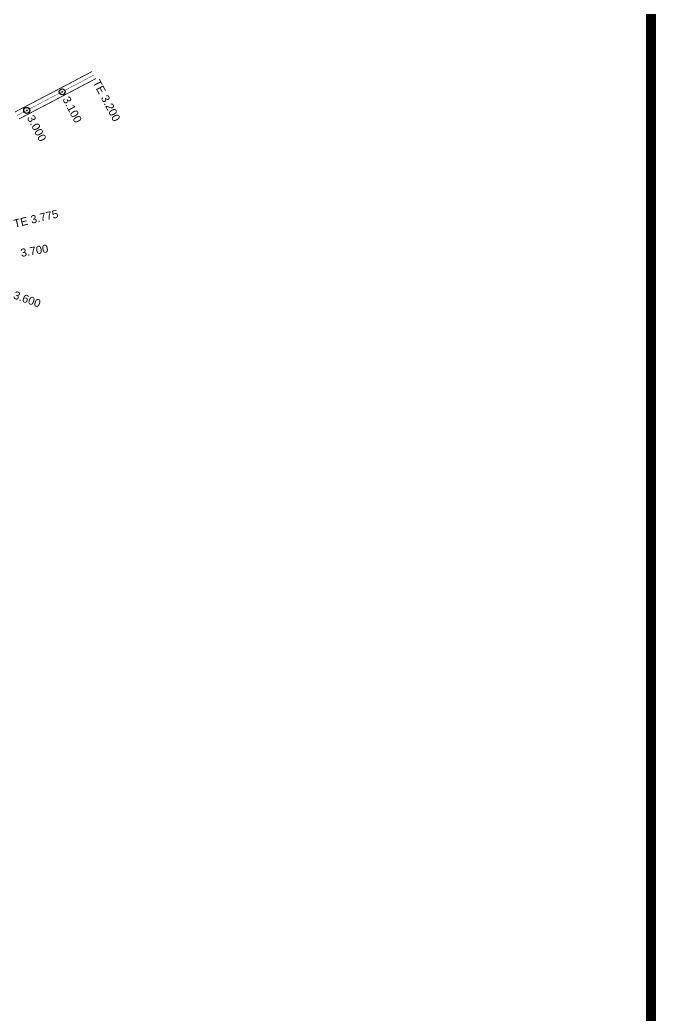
# Model space of a CAD drawing. Header units: inches. Extents: x 182366 to 215308, y 1619047 to 1632624.
# Drawn here: x 190353 to 191942, y 1623660 to 1626145 of the extents above; entities that cross this region are included whole.
import ezdxf
from ezdxf.enums import TextEntityAlignment as Align

# ---------------------------------------------------------------- set-up
doc = ezdxf.new("R2010")
doc.units = ezdxf.units.IN
doc.header["$MEASUREMENT"] = 0
doc.header["$PDMODE"] = 32
doc.header["$PDSIZE"] = 15
doc.linetypes.add('HIDDEN2', pattern=[0.1875, 0.125, -0.0625])
doc.layers.add('CANAL1', color=7, linetype='Continuous')
doc.layers.add('CSMark', color=72, linetype='Continuous')
doc.styles.get("Standard").update_dxf_attribs({"font": 'arial.ttf'})

msp = doc.modelspace()

# ---------------------------------------------------------------- linework, layer by layer
at = {"color": 5, "const_width": 25}
msp.add_lwpolyline([(182378.6, 1632166.8), (191929.3, 1632166.8), (191929.3, 1619118.1), (182378.6, 1619118.1)], close=True, dxfattribs=at)
at = {"layer": 'CANAL1', "color": 6, "linetype": 'ByBlock', "ltscale": 2, "const_width": 2}
for points in [[(190340.9, 1625915.5), (190355.7, 1625923.3), (190370.6, 1625931.1), (190385.4, 1625938.9), (190400.2, 1625946.6), (190415, 1625954.4), (190429.8, 1625962.1), (190444.6, 1625969.9), (190454.1, 1625974.9), (190474.2, 1625985.4), (190489, 1625993.2), (190503.7, 1626001), (190518.5, 1626008.8), (190533.3, 1626016.7)], [(190350.3, 1625897.8), (190365.1, 1625905.6), (190379.9, 1625913.4), (190394.7, 1625921.2), (190409.5, 1625928.9), (190424.3, 1625936.7), (190439.1, 1625944.4), (190453.9, 1625952.2), (190463.4, 1625957.2), (190483.5, 1625967.7), (190498.3, 1625975.5), (190513.1, 1625983.3), (190527.9, 1625991.2), (190542.7, 1625999)]]:
    msp.add_lwpolyline(points, dxfattribs=at)
at = {"layer": 'CANAL1', "color": 1, "linetype": 'HIDDEN2', "ltscale": 2, "const_width": 1}
msp.add_lwpolyline([(190345.6, 1625906.7), (190360.4, 1625914.5), (190375.2, 1625922.3), (190390, 1625930), (190404.8, 1625937.8), (190419.6, 1625945.5), (190434.4, 1625953.3), (190449.2, 1625961), (190458.8, 1625966.1), (190478.8, 1625976.6), (190493.6, 1625984.4), (190508.4, 1625992.2), (190523.2, 1626000), (190538, 1626007.8)], dxfattribs=at)
at = {"layer": 'CSMark'}
for p in [(190458.6, 1625965.9), (190370, 1625919.5)]:
    msp.add_point(p, dxfattribs=at)

# ---------------------------------------------------------------- texts
at = {"layer": 'CSMark', "color": 1}
for s, rotation, p in [('TE 3.200 ', 297.8495, (190543.1, 1625994.3)), ('3.100', 297.6849, (190467.5, 1625952.4)), ('3.000', 297.7648, (190378.9, 1625906)), ('TE 3.775', 13.2736, (190337.8, 1625636)), ('3.700', 9.9222, (190354.7, 1625563.2)), ('3.600', 340.1252, (190338.1, 1625459.7))]:
    msp.add_text(s, height=20, rotation=rotation, dxfattribs=at).set_placement(p, align=Align.MIDDLE_LEFT)

doc.saveas('drawing.dxf')
